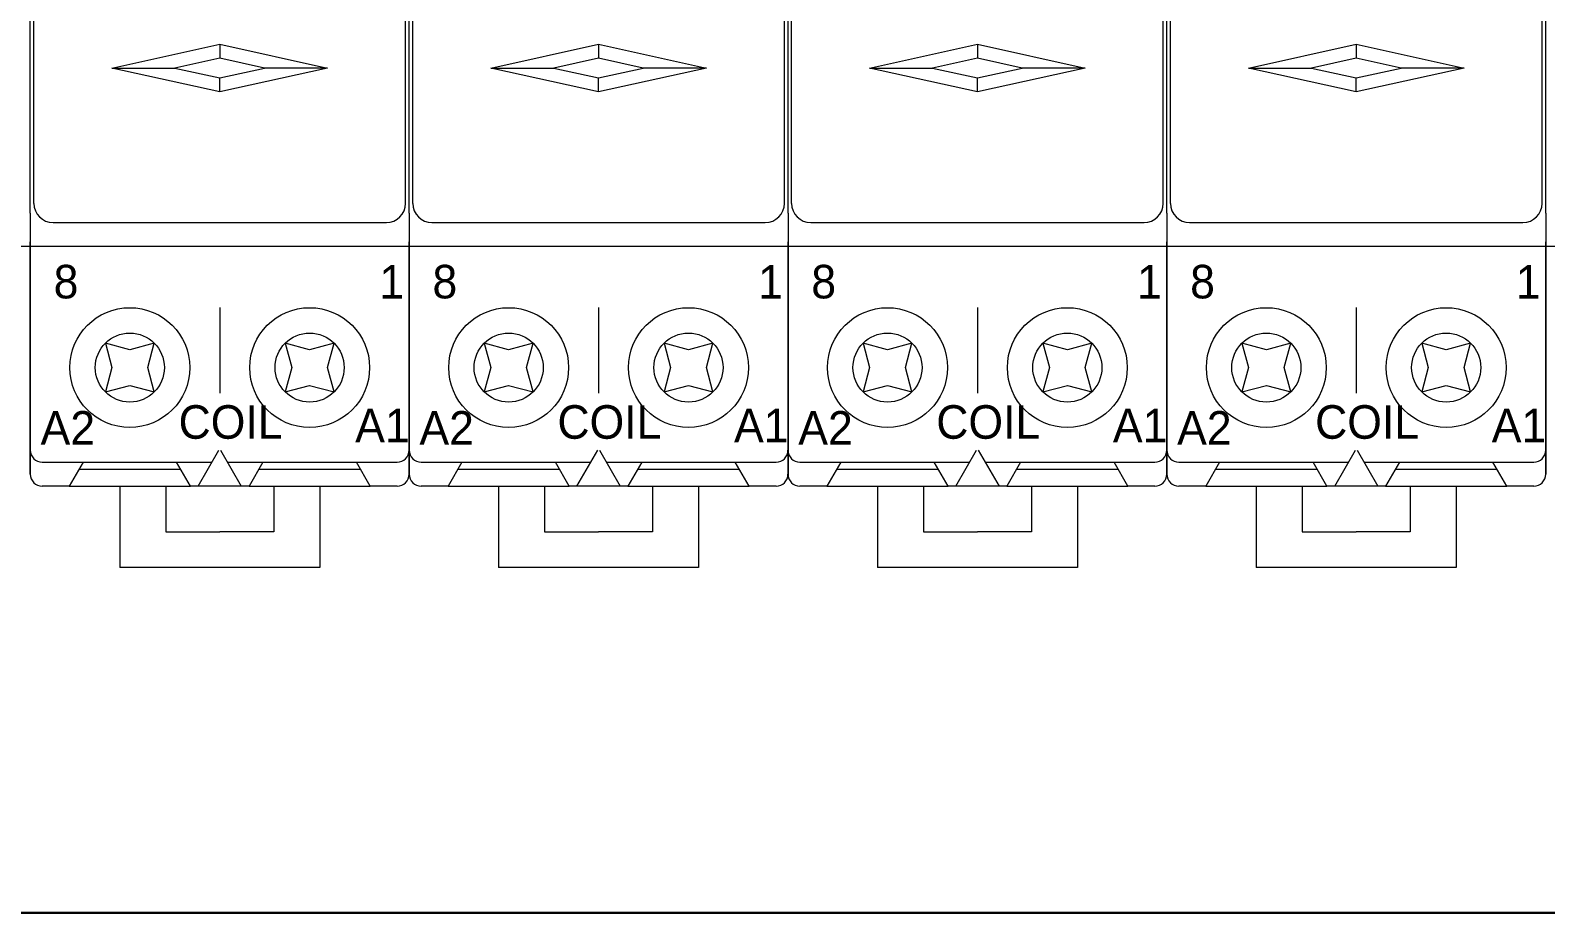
# Model space of a CAD drawing. Header units: millimetres. Extents: x -6000 to 26000, y -6000 to 26000.
# Drawn here: x 106.42 to 115.21, y -4982.43 to -4977.31 of the extents above; entities that cross this region are included whole.
import ezdxf

# ---------------------------------------------------------------- set-up
doc = ezdxf.new("R2010")
doc.units = ezdxf.units.MM
doc.header["$MEASUREMENT"] = 0
for name, color, linetype, lineweight in [('Чертеж и Рисунок_Ном._пера__1', 7, 'Continuous', 15), ('Чертеж и Рисунок_Ном._пера__21', 7, 'Continuous', 30), ('Чертеж и Рисунок_Ном._пера__7', 7, 'Continuous', 15)]:
    doc.layers.add(name, color=color, linetype=linetype, lineweight=lineweight)
doc.styles.add('СГЕНЕРИР_СТИЛЬ_2', font='')
doc.styles.get('СГЕНЕРИР_СТИЛЬ_2').set_extended_font_data('Arial')

msp = doc.modelspace()

# ---------------------------------------------------------------- linework, layer by layer
at = {"layer": 'Чертеж и Рисунок_Ном._пера__21', "color": 7, "linetype": 'Continuous', "lineweight": 30}
msp.add_line((85.1872, -4982.4325), (153.3598, -4982.4325), dxfattribs=at)
at = {"layer": 'Чертеж и Рисунок_Ном._пера__7', "color": 7, "linetype": 'Continuous', "lineweight": 15}
for p, q in [((106.4221, -4978.371), (106.4221, -4974.7264)), ((108.6199, -4978.371), (108.6199, -4974.7264)), ((110.8177, -4978.371), (110.8177, -4974.7264)), ((113.0155, -4978.371), (113.0155, -4974.7264)), ((115.2132, -4978.371), (115.2132, -4974.7264)), ((106.443, -4977.5224), (106.443, -4976.966)), ((108.599, -4977.5224), (108.599, -4976.966)), ((108.6408, -4977.5224), (108.6408, -4976.966)), ((110.7968, -4977.5224), (110.7968, -4976.966)), ((110.8385, -4977.5224), (110.8385, -4976.966)), ((112.9946, -4977.5224), (112.9946, -4976.966)), ((113.0363, -4977.5224), (113.0363, -4976.966)), ((115.1924, -4977.5224), (115.1924, -4976.966)), ((106.4221, -4978.371), (106.4221, -4977.0495)), ((108.6199, -4978.371), (108.6199, -4977.0495)), ((110.8177, -4978.371), (110.8177, -4977.0495)), ((113.0155, -4978.371), (113.0155, -4977.0495)), ((115.2132, -4978.371), (115.2132, -4977.0495)), ((106.8951, -4977.5294), (107.521, -4977.3903)), ((107.521, -4977.3903), (108.147, -4977.5294)), ((107.521, -4977.3903), (107.521, -4977.4717)), ((109.0928, -4977.5294), (109.7188, -4977.3903)), ((109.7188, -4977.3903), (110.3447, -4977.5294)), ((109.7188, -4977.3903), (109.7188, -4977.4717)), ((111.2906, -4977.5294), (111.9166, -4977.3903)), ((111.9166, -4977.3903), (112.5425, -4977.5294)), ((111.9166, -4977.3903), (111.9166, -4977.4717)), ((113.4884, -4977.5294), (114.1144, -4977.3903)), ((114.1144, -4977.3903), (114.7403, -4977.5294)), ((114.1144, -4977.3903), (114.1144, -4977.4717)), ((106.443, -4978.3153), (106.443, -4977.5224)), ((107.521, -4977.6685), (106.8951, -4977.5294)), ((106.8951, -4977.5294), (107.2614, -4977.5294)), ((107.521, -4977.4717), (107.2614, -4977.5294)), ((107.2614, -4977.5294), (107.521, -4977.5871)), ((107.7807, -4977.5294), (107.521, -4977.4717)), ((108.147, -4977.5294), (107.521, -4977.6685)), ((107.521, -4977.5871), (107.7807, -4977.5294)), ((108.147, -4977.5294), (107.7807, -4977.5294)), ((108.599, -4978.3153), (108.599, -4977.5224)), ((108.6408, -4978.3153), (108.6408, -4977.5224)), ((109.7188, -4977.6685), (109.0928, -4977.5294)), ((109.0928, -4977.5294), (109.4591, -4977.5294)), ((109.7188, -4977.4717), (109.4591, -4977.5294)), ((109.4591, -4977.5294), (109.7188, -4977.5871)), ((109.9784, -4977.5294), (109.7188, -4977.4717)), ((110.3447, -4977.5294), (109.7188, -4977.6685)), ((109.7188, -4977.5871), (109.9784, -4977.5294)), ((110.3447, -4977.5294), (109.9784, -4977.5294)), ((110.7968, -4978.3153), (110.7968, -4977.5224)), ((110.8385, -4978.3153), (110.8385, -4977.5224)), ((111.9166, -4977.6685), (111.2906, -4977.5294)), ((111.2906, -4977.5294), (111.6569, -4977.5294)), ((111.9166, -4977.4717), (111.6569, -4977.5294)), ((111.6569, -4977.5294), (111.9166, -4977.5871)), ((112.1762, -4977.5294), (111.9166, -4977.4717)), ((112.5425, -4977.5294), (111.9166, -4977.6685)), ((111.9166, -4977.5871), (112.1762, -4977.5294)), ((112.5425, -4977.5294), (112.1762, -4977.5294)), ((112.9946, -4978.3153), (112.9946, -4977.5224)), ((113.0363, -4978.3153), (113.0363, -4977.5224)), ((114.1144, -4977.6685), (113.4884, -4977.5294)), ((113.4884, -4977.5294), (113.8547, -4977.5294)), ((114.1144, -4977.4717), (113.8547, -4977.5294)), ((113.8547, -4977.5294), (114.1144, -4977.5871)), ((114.374, -4977.5294), (114.1144, -4977.4717)), ((114.7403, -4977.5294), (114.1144, -4977.6685)), ((114.1144, -4977.5871), (114.374, -4977.5294)), ((114.7403, -4977.5294), (114.374, -4977.5294)), ((115.1924, -4978.3153), (115.1924, -4977.5224)), ((107.521, -4977.6685), (107.521, -4977.5871)), ((109.7188, -4977.6685), (109.7188, -4977.5871)), ((111.9166, -4977.6685), (111.9166, -4977.5871)), ((114.1144, -4977.6685), (114.1144, -4977.5871)), ((106.4221, -4978.371), (106.4221, -4979.8871)), ((106.4221, -4978.371), (106.4221, -4979.8871)), ((108.6199, -4978.371), (108.6199, -4979.8871)), ((108.6199, -4978.371), (108.6199, -4979.8871)), ((110.8177, -4978.371), (110.8177, -4979.8871)), ((110.8177, -4978.371), (110.8177, -4979.8871)), ((113.0155, -4978.371), (113.0155, -4979.8871)), ((113.0155, -4978.371), (113.0155, -4979.8871)), ((115.2132, -4978.371), (115.2132, -4979.8871)), ((115.2132, -4978.371), (115.2132, -4979.8871)), ((106.5543, -4978.4266), (108.4878, -4978.4266)), ((108.752, -4978.4266), (110.6856, -4978.4266)), ((110.9498, -4978.4266), (112.8834, -4978.4266)), ((113.1476, -4978.4266), (115.0811, -4978.4266)), ((106.4221, -4978.5657), (104.2243, -4978.5657)), ((106.4221, -4978.5657), (104.2243, -4978.5657)), ((106.4221, -4978.62), (106.4221, -4978.5379)), ((106.4221, -4978.5379), (106.4221, -4978.62)), ((108.6199, -4978.5657), (106.4221, -4978.5657)), ((108.6199, -4978.5657), (106.4221, -4978.5657)), ((108.6199, -4978.62), (108.6199, -4978.5379)), ((108.6199, -4978.5379), (108.6199, -4978.62)), ((110.8177, -4978.5657), (108.6199, -4978.5657)), ((110.8177, -4978.5657), (108.6199, -4978.5657)), ((110.8177, -4978.62), (110.8177, -4978.5379)), ((110.8177, -4978.5379), (110.8177, -4978.62)), ((113.0155, -4978.5657), (110.8177, -4978.5657)), ((113.0155, -4978.5657), (110.8177, -4978.5657)), ((113.0155, -4978.62), (113.0155, -4978.5379)), ((113.0155, -4978.5379), (113.0155, -4978.62)), ((115.2132, -4978.5657), (113.0155, -4978.5657)), ((115.2132, -4978.5657), (113.0155, -4978.5657)), ((115.2132, -4978.62), (115.2132, -4978.5379)), ((115.2132, -4978.5379), (115.2132, -4978.62)), ((117.411, -4978.5657), (115.2132, -4978.5657)), ((117.411, -4978.5657), (115.2132, -4978.5657)), ((106.4221, -4979.748), (106.4221, -4978.62)), ((106.4221, -4978.62), (106.4221, -4979.748)), ((108.6199, -4979.748), (108.6199, -4978.62)), ((108.6199, -4978.62), (108.6199, -4979.748)), ((110.8177, -4979.748), (110.8177, -4978.62)), ((110.8177, -4978.62), (110.8177, -4979.748)), ((113.0155, -4979.748), (113.0155, -4978.62)), ((113.0155, -4978.62), (113.0155, -4979.748)), ((115.2132, -4979.748), (115.2132, -4978.62)), ((115.2132, -4978.62), (115.2132, -4979.748)), ((107.521, -4978.9188), (107.521, -4979.4169)), ((109.7188, -4978.9188), (109.7188, -4979.4169)), ((111.9166, -4978.9188), (111.9166, -4979.4169)), ((114.1144, -4978.9188), (114.1144, -4979.4169)), ((106.8577, -4979.1265), (106.8957, -4979.2681)), ((106.9994, -4979.1645), (106.8577, -4979.1265)), ((107.141, -4979.1265), (106.9994, -4979.1645)), ((107.1031, -4979.2681), (107.141, -4979.1265)), ((108.0426, -4979.1645), (107.901, -4979.1265)), ((107.901, -4979.1265), (107.939, -4979.2681)), ((108.1843, -4979.1265), (108.0426, -4979.1645)), ((108.1463, -4979.2681), (108.1843, -4979.1265)), ((109.0555, -4979.1265), (109.0935, -4979.2681)), ((109.1972, -4979.1645), (109.0555, -4979.1265)), ((109.3388, -4979.1265), (109.1972, -4979.1645)), ((109.3009, -4979.2681), (109.3388, -4979.1265)), ((110.2404, -4979.1645), (110.0988, -4979.1265)), ((110.0988, -4979.1265), (110.1367, -4979.2681)), ((110.3821, -4979.1265), (110.2404, -4979.1645)), ((110.3441, -4979.2681), (110.3821, -4979.1265)), ((111.2533, -4979.1265), (111.2913, -4979.2681)), ((111.3949, -4979.1645), (111.2533, -4979.1265)), ((111.5366, -4979.1265), (111.3949, -4979.1645)), ((111.4986, -4979.2681), (111.5366, -4979.1265)), ((112.4382, -4979.1645), (112.2966, -4979.1265)), ((112.2966, -4979.1265), (112.3345, -4979.2681)), ((112.5798, -4979.1265), (112.4382, -4979.1645)), ((112.5419, -4979.2681), (112.5798, -4979.1265)), ((113.4511, -4979.1265), (113.489, -4979.2681)), ((113.5927, -4979.1645), (113.4511, -4979.1265)), ((113.7344, -4979.1265), (113.5927, -4979.1645)), ((113.6964, -4979.2681), (113.7344, -4979.1265)), ((114.636, -4979.1645), (114.4943, -4979.1265)), ((114.4943, -4979.1265), (114.5323, -4979.2681)), ((114.7776, -4979.1265), (114.636, -4979.1645)), ((114.7397, -4979.2681), (114.7776, -4979.1265)), ((106.8957, -4979.2681), (106.8577, -4979.4098)), ((107.141, -4979.4098), (107.1031, -4979.2681)), ((107.939, -4979.2681), (107.901, -4979.4098)), ((108.1843, -4979.4098), (108.1463, -4979.2681)), ((109.0935, -4979.2681), (109.0555, -4979.4098)), ((109.3388, -4979.4098), (109.3009, -4979.2681)), ((110.1367, -4979.2681), (110.0988, -4979.4098)), ((110.3821, -4979.4098), (110.3441, -4979.2681)), ((111.2913, -4979.2681), (111.2533, -4979.4098)), ((111.5366, -4979.4098), (111.4986, -4979.2681)), ((112.3345, -4979.2681), (112.2966, -4979.4098)), ((112.5798, -4979.4098), (112.5419, -4979.2681)), ((113.489, -4979.2681), (113.4511, -4979.4098)), ((113.7344, -4979.4098), (113.6964, -4979.2681)), ((114.5323, -4979.2681), (114.4943, -4979.4098)), ((114.7776, -4979.4098), (114.7397, -4979.2681)), ((106.8577, -4979.4098), (106.9994, -4979.3718)), ((106.9994, -4979.3718), (107.141, -4979.4098)), ((107.901, -4979.4098), (108.0426, -4979.3718)), ((108.0426, -4979.3718), (108.1843, -4979.4098)), ((109.0555, -4979.4098), (109.1972, -4979.3718)), ((109.1972, -4979.3718), (109.3388, -4979.4098)), ((110.0988, -4979.4098), (110.2404, -4979.3718)), ((110.2404, -4979.3718), (110.3821, -4979.4098)), ((111.2533, -4979.4098), (111.3949, -4979.3718)), ((111.3949, -4979.3718), (111.5366, -4979.4098)), ((112.2966, -4979.4098), (112.4382, -4979.3718)), ((112.4382, -4979.3718), (112.5798, -4979.4098)), ((113.4511, -4979.4098), (113.5927, -4979.3718)), ((113.5927, -4979.3718), (113.7344, -4979.4098)), ((114.4943, -4979.4098), (114.636, -4979.3718)), ((114.636, -4979.3718), (114.7776, -4979.4098)), ((106.4221, -4979.8871), (106.4221, -4979.748)), ((106.4221, -4979.748), (106.4221, -4979.8871)), ((106.4917, -4979.8176), (107.4761, -4979.8176)), ((106.7281, -4979.8176), (106.6478, -4979.9567)), ((107.3509, -4979.9567), (107.2706, -4979.8176)), ((107.3958, -4979.9567), (107.5163, -4979.748)), ((107.5257, -4979.748), (107.6462, -4979.9567)), ((107.5659, -4979.8176), (108.5504, -4979.8176)), ((107.7714, -4979.8176), (107.6911, -4979.9567)), ((108.3942, -4979.9567), (108.3139, -4979.8176)), ((108.6199, -4979.8871), (108.6199, -4979.748)), ((108.6199, -4979.748), (108.6199, -4979.8871)), ((108.6895, -4979.8176), (109.6739, -4979.8176)), ((108.9259, -4979.8176), (108.8456, -4979.9567)), ((109.5487, -4979.9567), (109.4684, -4979.8176)), ((109.5936, -4979.9567), (109.7141, -4979.748)), ((109.7235, -4979.748), (109.844, -4979.9567)), ((109.7637, -4979.8176), (110.7481, -4979.8176)), ((109.9692, -4979.8176), (109.8889, -4979.9567)), ((110.592, -4979.9567), (110.5117, -4979.8176)), ((110.8177, -4979.8871), (110.8177, -4979.748)), ((110.8177, -4979.748), (110.8177, -4979.8871)), ((110.8872, -4979.8176), (111.8717, -4979.8176)), ((111.1237, -4979.8176), (111.0434, -4979.9567)), ((111.7465, -4979.9567), (111.6662, -4979.8176)), ((111.7914, -4979.9567), (111.9118, -4979.748)), ((111.9213, -4979.748), (112.0418, -4979.9567)), ((111.9615, -4979.8176), (112.9459, -4979.8176)), ((112.167, -4979.8176), (112.0866, -4979.9567)), ((112.7898, -4979.9567), (112.7094, -4979.8176)), ((113.0155, -4979.8871), (113.0155, -4979.748)), ((113.0155, -4979.748), (113.0155, -4979.8871)), ((113.085, -4979.8176), (114.0695, -4979.8176)), ((113.3215, -4979.8176), (113.2412, -4979.9567)), ((113.9443, -4979.9567), (113.864, -4979.8176)), ((113.9892, -4979.9567), (114.1096, -4979.748)), ((114.1191, -4979.748), (114.2395, -4979.9567)), ((114.1592, -4979.8176), (115.1437, -4979.8176)), ((114.3647, -4979.8176), (114.2844, -4979.9567)), ((114.9875, -4979.9567), (114.9072, -4979.8176)), ((115.2132, -4979.8871), (115.2132, -4979.748)), ((115.2132, -4979.748), (115.2132, -4979.8871)), ((107.2947, -4979.8593), (106.704, -4979.8593)), ((108.338, -4979.8593), (107.7473, -4979.8593)), ((109.4925, -4979.8593), (108.9018, -4979.8593)), ((110.5358, -4979.8593), (109.9451, -4979.8593)), ((111.6903, -4979.8593), (111.0996, -4979.8593)), ((112.7335, -4979.8593), (112.1429, -4979.8593)), ((113.8881, -4979.8593), (113.2974, -4979.8593)), ((114.9313, -4979.8593), (114.3406, -4979.8593)), ((106.6478, -4979.9567), (106.4917, -4979.9567)), ((106.6478, -4979.9567), (107.3509, -4979.9567)), ((106.941, -4979.9567), (106.941, -4980.4291)), ((107.208, -4979.9567), (107.208, -4980.221)), ((107.3958, -4979.9567), (107.3509, -4979.9567)), ((107.6462, -4979.9567), (107.3958, -4979.9567)), ((107.6911, -4979.9567), (107.6462, -4979.9567)), ((107.6911, -4979.9567), (108.3942, -4979.9567)), ((107.834, -4979.9567), (107.834, -4980.221)), ((108.1011, -4979.9567), (108.1011, -4980.4291)), ((108.5504, -4979.9567), (108.3942, -4979.9567)), ((108.8456, -4979.9567), (108.6895, -4979.9567)), ((108.8456, -4979.9567), (109.5487, -4979.9567)), ((109.1387, -4979.9567), (109.1387, -4980.4291)), ((109.4058, -4979.9567), (109.4058, -4980.221)), ((109.5936, -4979.9567), (109.5487, -4979.9567)), ((109.844, -4979.9567), (109.5936, -4979.9567)), ((109.8889, -4979.9567), (109.844, -4979.9567)), ((109.8889, -4979.9567), (110.592, -4979.9567)), ((110.0318, -4979.9567), (110.0318, -4980.221)), ((110.2988, -4979.9567), (110.2988, -4980.4291)), ((110.7481, -4979.9567), (110.592, -4979.9567)), ((111.0434, -4979.9567), (110.8872, -4979.9567)), ((111.0434, -4979.9567), (111.7465, -4979.9567)), ((111.3365, -4979.9567), (111.3365, -4980.4291)), ((111.6036, -4979.9567), (111.6036, -4980.221)), ((111.7914, -4979.9567), (111.7465, -4979.9567)), ((112.0418, -4979.9567), (111.7914, -4979.9567)), ((112.0866, -4979.9567), (112.0418, -4979.9567)), ((112.0866, -4979.9567), (112.7898, -4979.9567)), ((112.2295, -4979.9567), (112.2295, -4980.221)), ((112.4966, -4979.9567), (112.4966, -4980.4291)), ((112.9459, -4979.9567), (112.7898, -4979.9567)), ((113.2412, -4979.9567), (113.085, -4979.9567)), ((113.2412, -4979.9567), (113.9443, -4979.9567)), ((113.5343, -4979.9567), (113.5343, -4980.4291)), ((113.8014, -4979.9567), (113.8014, -4980.221)), ((113.9892, -4979.9567), (113.9443, -4979.9567)), ((114.2395, -4979.9567), (113.9892, -4979.9567)), ((114.2844, -4979.9567), (114.2395, -4979.9567)), ((114.2844, -4979.9567), (114.9875, -4979.9567)), ((114.4273, -4979.9567), (114.4273, -4980.221)), ((114.6944, -4979.9567), (114.6944, -4980.4291)), ((115.1437, -4979.9567), (114.9875, -4979.9567)), ((107.208, -4980.221), (107.521, -4980.221)), ((107.834, -4980.221), (107.521, -4980.221)), ((109.4058, -4980.221), (109.7188, -4980.221)), ((110.0318, -4980.221), (109.7188, -4980.221)), ((111.6036, -4980.221), (111.9166, -4980.221)), ((112.2295, -4980.221), (111.9166, -4980.221)), ((113.8014, -4980.221), (114.1144, -4980.221)), ((114.4273, -4980.221), (114.1144, -4980.221)), ((108.1011, -4980.4291), (106.941, -4980.4291)), ((110.2988, -4980.4291), (109.1387, -4980.4291)), ((112.4966, -4980.4291), (111.3365, -4980.4291)), ((114.6944, -4980.4291), (113.5343, -4980.4291))]:
    msp.add_line(p, q, dxfattribs=at)
for centre, radius in [((106.9994, -4979.2682), 0.3477), ((108.0426, -4979.2682), 0.3477), ((109.1972, -4979.2682), 0.3477), ((110.2404, -4979.2682), 0.3477), ((111.3949, -4979.2682), 0.3477), ((112.4382, -4979.2682), 0.3477), ((113.5927, -4979.2682), 0.3477), ((114.636, -4979.2682), 0.3477), ((106.9994, -4979.2682), 0.2003), ((108.0426, -4979.2682), 0.2003), ((109.1972, -4979.2682), 0.2003), ((110.2404, -4979.2682), 0.2003), ((111.3949, -4979.2682), 0.2003), ((112.4382, -4979.2682), 0.2003), ((113.5927, -4979.2682), 0.2003), ((114.636, -4979.2682), 0.2003)]:
    msp.add_circle(centre, radius, dxfattribs=at)
for centre, radius, start, end in [((106.5543, -4978.3153), 0.1113, 180, 270), ((108.4878, -4978.3153), 0.1113, 270, 0), ((108.752, -4978.3153), 0.1113, 180, 270), ((110.6855, -4978.3153), 0.1113, 270, 0), ((110.9498, -4978.3153), 0.1113, 180, 270), ((112.8833, -4978.3153), 0.1113, 270, 0), ((113.1476, -4978.3153), 0.1113, 180, 270), ((115.0811, -4978.3153), 0.1113, 270, 0), ((106.4917, -4979.748), 0.0695, 180, 270), ((108.5504, -4979.748), 0.0695, 270, 0), ((108.6895, -4979.748), 0.0695, 180, 270), ((110.7481, -4979.748), 0.0695, 270, 0), ((110.8872, -4979.748), 0.0695, 180, 270), ((112.9459, -4979.748), 0.0695, 270, 0), ((113.085, -4979.748), 0.0695, 180, 270), ((115.1437, -4979.748), 0.0695, 270, 0), ((106.4917, -4979.8871), 0.0695, 180, 270), ((108.5504, -4979.8871), 0.0695, 270, 0), ((108.6895, -4979.8871), 0.0695, 180, 270), ((110.7481, -4979.8871), 0.0695, 270, 0), ((110.8872, -4979.8871), 0.0695, 180, 270), ((112.9459, -4979.8871), 0.0695, 270, 0), ((113.085, -4979.8871), 0.0695, 180, 270), ((115.1437, -4979.8871), 0.0695, 270, 0)]:
    msp.add_arc(centre, radius, start, end, dxfattribs=at)

# ---------------------------------------------------------------- texts
at = {"layer": 'Чертеж и Рисунок_Ном._пера__1', "color": 7, "linetype": 'Continuous', "lineweight": 15, "char_height": 0.19474, "attachment_point": 7, "style": 'СГЕНЕРИР_СТИЛЬ_2'}
for s, insert in [('\\A1;{\\W0.950000x;\\pql;\\fArial|b0|i0|c204|p38;8}', (106.5574, -4978.8694)), ('\\A1;{\\W0.950000x;\\pql;\\fArial|b0|i0|c204|p38;1}', (108.4469, -4978.8679)), ('\\A1;{\\W0.950000x;\\pql;\\fArial|b0|i0|c204|p38;8}', (108.7551, -4978.8694)), ('\\A1;{\\W0.950000x;\\pql;\\fArial|b0|i0|c204|p38;1}', (110.6447, -4978.8679)), ('\\A1;{\\W0.950000x;\\pql;\\fArial|b0|i0|c204|p38;8}', (110.9529, -4978.8694)), ('\\A1;{\\W0.950000x;\\pql;\\fArial|b0|i0|c204|p38;1}', (112.8425, -4978.8679)), ('\\A1;{\\W0.950000x;\\pql;\\fArial|b0|i0|c204|p38;8}', (113.1507, -4978.8694)), ('\\A1;{\\W0.950000x;\\pql;\\fArial|b0|i0|c204|p38;1}', (115.0403, -4978.8679)), ('\\A1;{\\W0.950000x;\\pql;\\fArial|b0|i0|c204|p38;A2}', (106.4817, -4979.7155)), ('\\A1;{\\W0.950000x;\\pql;\\fArial|b0|i0|c204|p38;COIL}', (107.2823, -4979.6841)), ('\\A1;{\\W0.950000x;\\pql;\\fArial|b0|i0|c204|p38;A1}', (108.3069, -4979.7016)), ('\\A1;{\\W0.950000x;\\pql;\\fArial|b0|i0|c204|p38;A2}', (108.6795, -4979.7155)), ('\\A1;{\\W0.950000x;\\pql;\\fArial|b0|i0|c204|p38;COIL}', (109.48, -4979.6841)), ('\\A1;{\\W0.950000x;\\pql;\\fArial|b0|i0|c204|p38;A1}', (110.5047, -4979.7016)), ('\\A1;{\\W0.950000x;\\pql;\\fArial|b0|i0|c204|p38;A2}', (110.8773, -4979.7155)), ('\\A1;{\\W0.950000x;\\pql;\\fArial|b0|i0|c204|p38;COIL}', (111.6778, -4979.6841)), ('\\A1;{\\W0.950000x;\\pql;\\fArial|b0|i0|c204|p38;A1}', (112.7025, -4979.7016)), ('\\A1;{\\W0.950000x;\\pql;\\fArial|b0|i0|c204|p38;A2}', (113.0751, -4979.7155)), ('\\A1;{\\W0.950000x;\\pql;\\fArial|b0|i0|c204|p38;COIL}', (113.8756, -4979.6841)), ('\\A1;{\\W0.950000x;\\pql;\\fArial|b0|i0|c204|p38;A1}', (114.9003, -4979.7016))]:
    msp.add_mtext(s, dxfattribs=dict(at, insert=insert))

doc.saveas('drawing.dxf')
